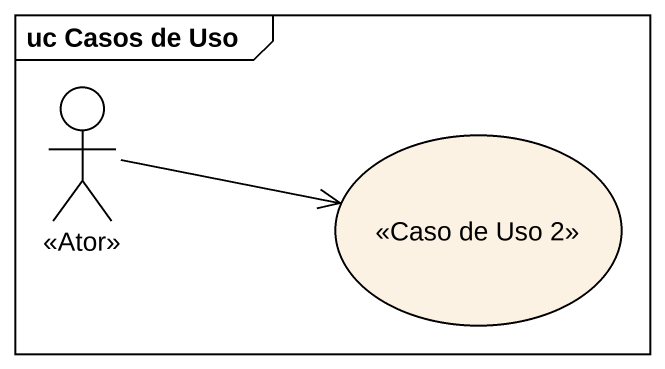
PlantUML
@startuml
mainframe uc Casos de Uso
actor "<<Ator>>" as Ator
usecase "<<Caso de Uso 2>>" as Caso_de_Uso_2
Ator -right-> Caso_de_Uso_2
@enduml
